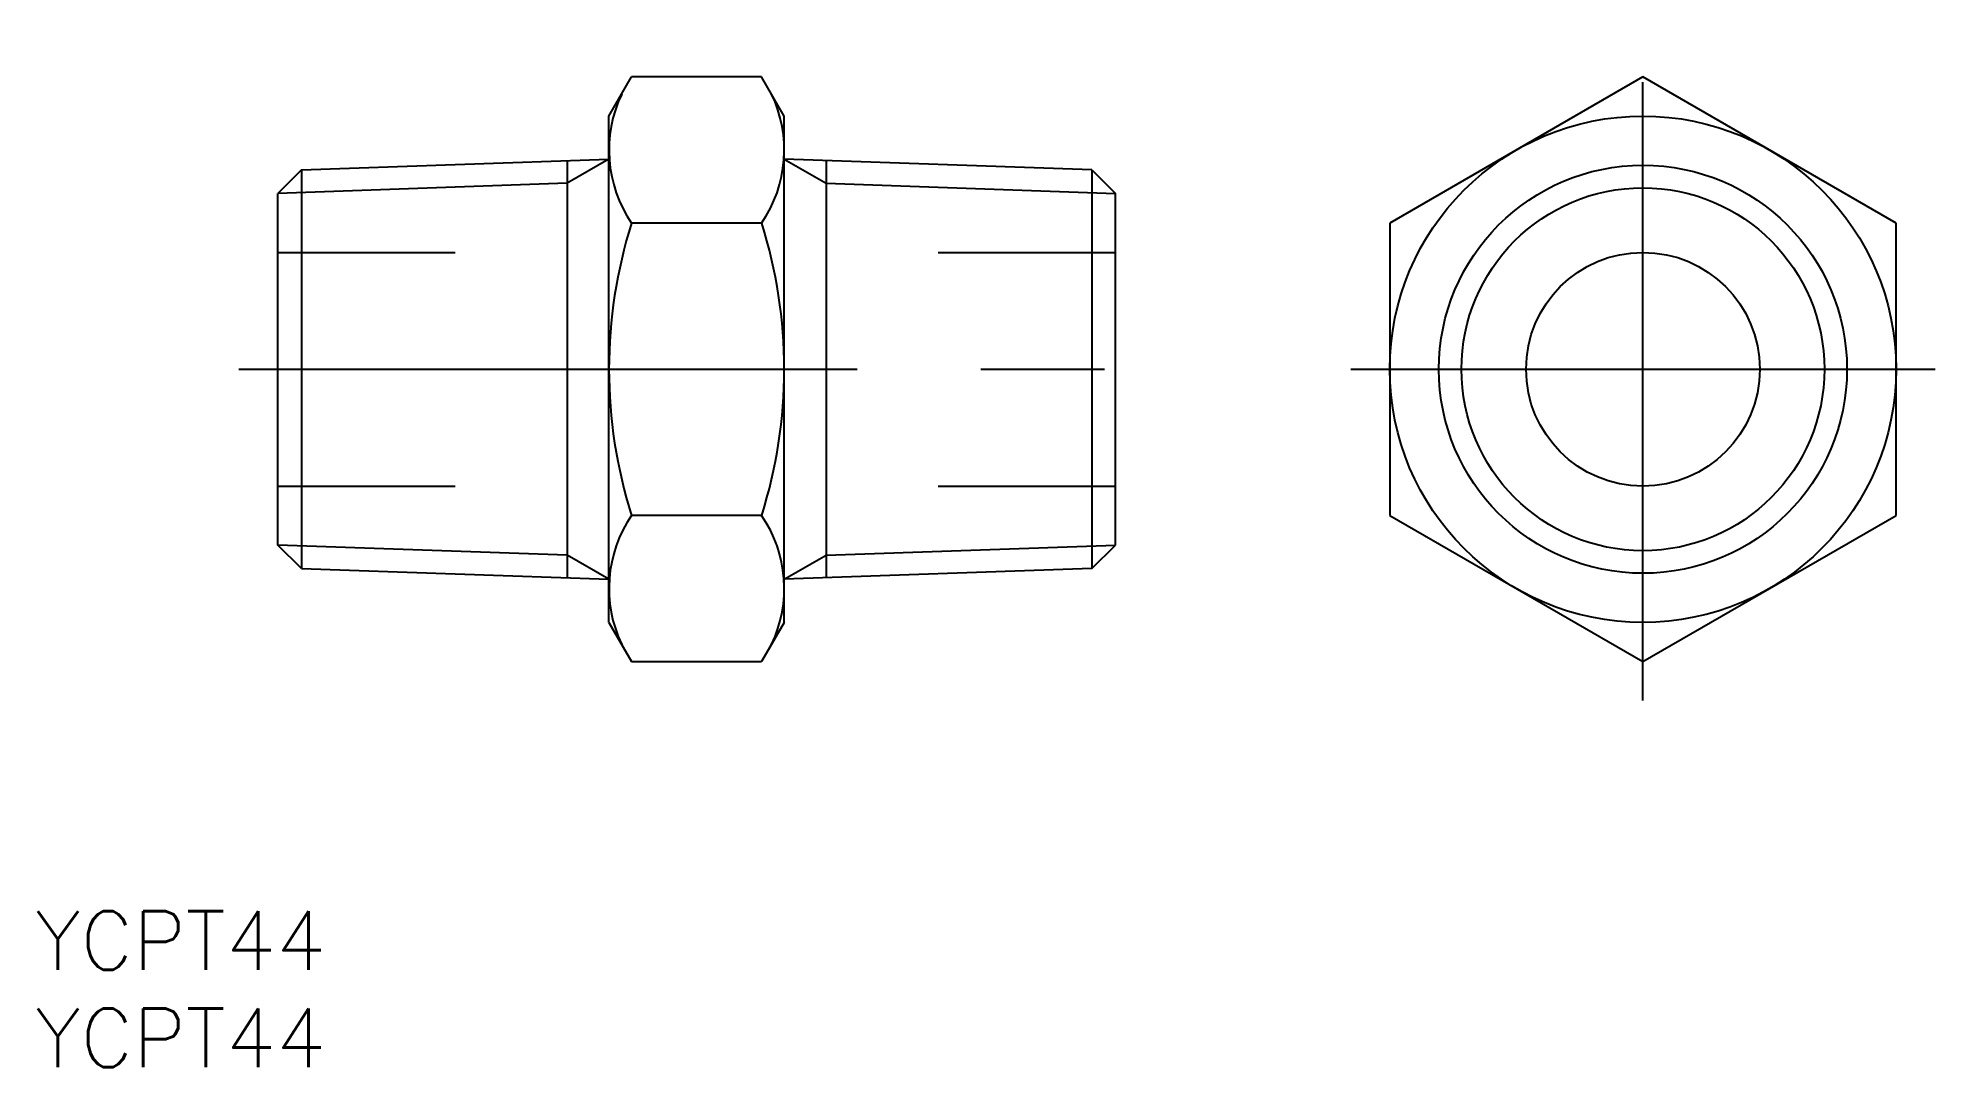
# Model space of a CAD drawing. Extents: x -82.4 to 15, y -35.8 to 17.
import ezdxf

# ---------------------------------------------------------------- set-up
doc = ezdxf.new("R2010")
doc.units = 0
doc.linetypes.add('CENTER', pattern=[50.8, 31.75, -6.35, 6.35, -6.35])
doc.linetypes.add('DASHED', pattern=[19.05, 12.7, -6.35])
doc.layers.get('0').update_dxf_attribs({"linetype": 'CONTINUOUS'})
doc.layers.add('CENTER', color=1, linetype='CENTER')
doc.styles.get("Standard").update_dxf_attribs({"font": 'txt.shx', "height": 3, "bigfont": 'bigfont.shx'})

msp = doc.modelspace()

# ---------------------------------------------------------------- linework, layer by layer
at = {"color": 7, "linetype": 'CONTINUOUS'}
for p, q in [((-53.09, 13), (-51.928, 15.011)), ((-45.251, 15.011), (-51.928, 15.011)), ((-44.09, 13), (-45.251, 15.011)), ((0, 15.011), (-13, 7.506)), ((13, 7.506), (0, 15.011)), ((-53.09, -13), (-53.09, 13)), ((-44.09, -13), (-44.09, 13)), ((-68.885, 10.235), (-53.09, 10.786)), ((-28.294, 10.235), (-44.09, 10.786)), ((-68.885, 10.235), (-70.09, 9.031)), ((-68.885, 10.235), (-68.885, -10.235)), ((-55.232, 10.711), (-55.232, -10.711)), ((-41.947, 10.711), (-41.947, -10.711)), ((-28.294, 10.235), (-28.294, -10.235)), ((-28.294, 10.235), (-27.09, 9.031)), ((-70.09, -9.031), (-70.09, 9.031)), ((-27.09, -9.031), (-27.09, 9.031)), ((-45.251, 7.506), (-51.928, 7.506)), ((-13, 7.506), (-13, -7.506)), ((13, -7.506), (13, 7.506)), ((-45.251, -7.506), (-51.928, -7.506)), ((-13, -7.506), (0, -15.011)), ((0, -15.011), (13, -7.506)), ((-68.885, -10.235), (-70.09, -9.031)), ((-28.294, -10.235), (-27.09, -9.031)), ((-68.885, -10.235), (-53.09, -10.786)), ((-28.294, -10.235), (-44.09, -10.786)), ((-53.09, -13), (-51.928, -15.011)), ((-44.09, -13), (-45.251, -15.011)), ((-51.928, -15.011), (-45.251, -15.011))]:
    msp.add_line(p, q, dxfattribs=at)
at = {"color": 3, "linetype": 'CONTINUOUS'}
for p, q in [((-53.09, 10.786), (-55.232, 9.549)), ((-44.09, 10.786), (-41.947, 9.549)), ((-55.232, 9.549), (-70.09, 9.031)), ((-41.947, 9.549), (-27.09, 9.031)), ((-55.232, -9.549), (-70.09, -9.031)), ((-53.09, -10.786), (-55.232, -9.549)), ((-44.09, -10.786), (-41.947, -9.549)), ((-41.947, -9.549), (-27.09, -9.031))]:
    msp.add_line(p, q, dxfattribs=at)
at = {"color": 3, "linetype": 'DASHED'}
for p, q in [((-70.09, 6), (-60.988, 6)), ((-36.192, 6), (-27.09, 6)), ((-70.09, -6), (-60.988, -6)), ((-36.192, -6), (-27.09, -6))]:
    msp.add_line(p, q, dxfattribs=at)
at = {"color": 7, "linetype": 'CONTINUOUS'}
for radius in [13, 10.477, 6]:
    msp.add_circle((0, 0), radius, dxfattribs=at)
at = {"color": 3, "linetype": 'CONTINUOUS'}
msp.add_circle((0, 0), 9.316, dxfattribs=at)
at = {"color": 7, "linetype": 'CONTINUOUS'}
for centre, radius, start, end in [((-46.444, 11.258), 6.645, 154.38425, 214.38425), ((-50.735, 11.258), 6.645, 325.61575, 25.61575), ((-28.251, 0), 24.839, 162.41205, 197.58795), ((-68.928, 0), 24.839, 342.41205, 17.58795), ((-46.444, -11.258), 6.645, 145.61575, 205.61575), ((-50.735, -11.258), 6.645, 334.38425, 34.38425)]:
    msp.add_arc(centre, radius, start, end, dxfattribs=at)
at = {"layer": 'CENTER', "color": 1, "linetype": 'CENTER'}
for p, q in [((0, -17.011), (0, 17.011)), ((-72.09, 0), (-25.09, 0)), ((-15, 0), (15, 0))]:
    msp.add_line(p, q, dxfattribs=at)

# ---------------------------------------------------------------- texts
at = {"color": 7, "linetype": 'CONTINUOUS'}
for p in [(-82.54, -30.828), (-82.54, -35.828)]:
    msp.add_text('YCPT44', height=3, dxfattribs=at).set_placement(p)

doc.saveas('drawing.dxf')
